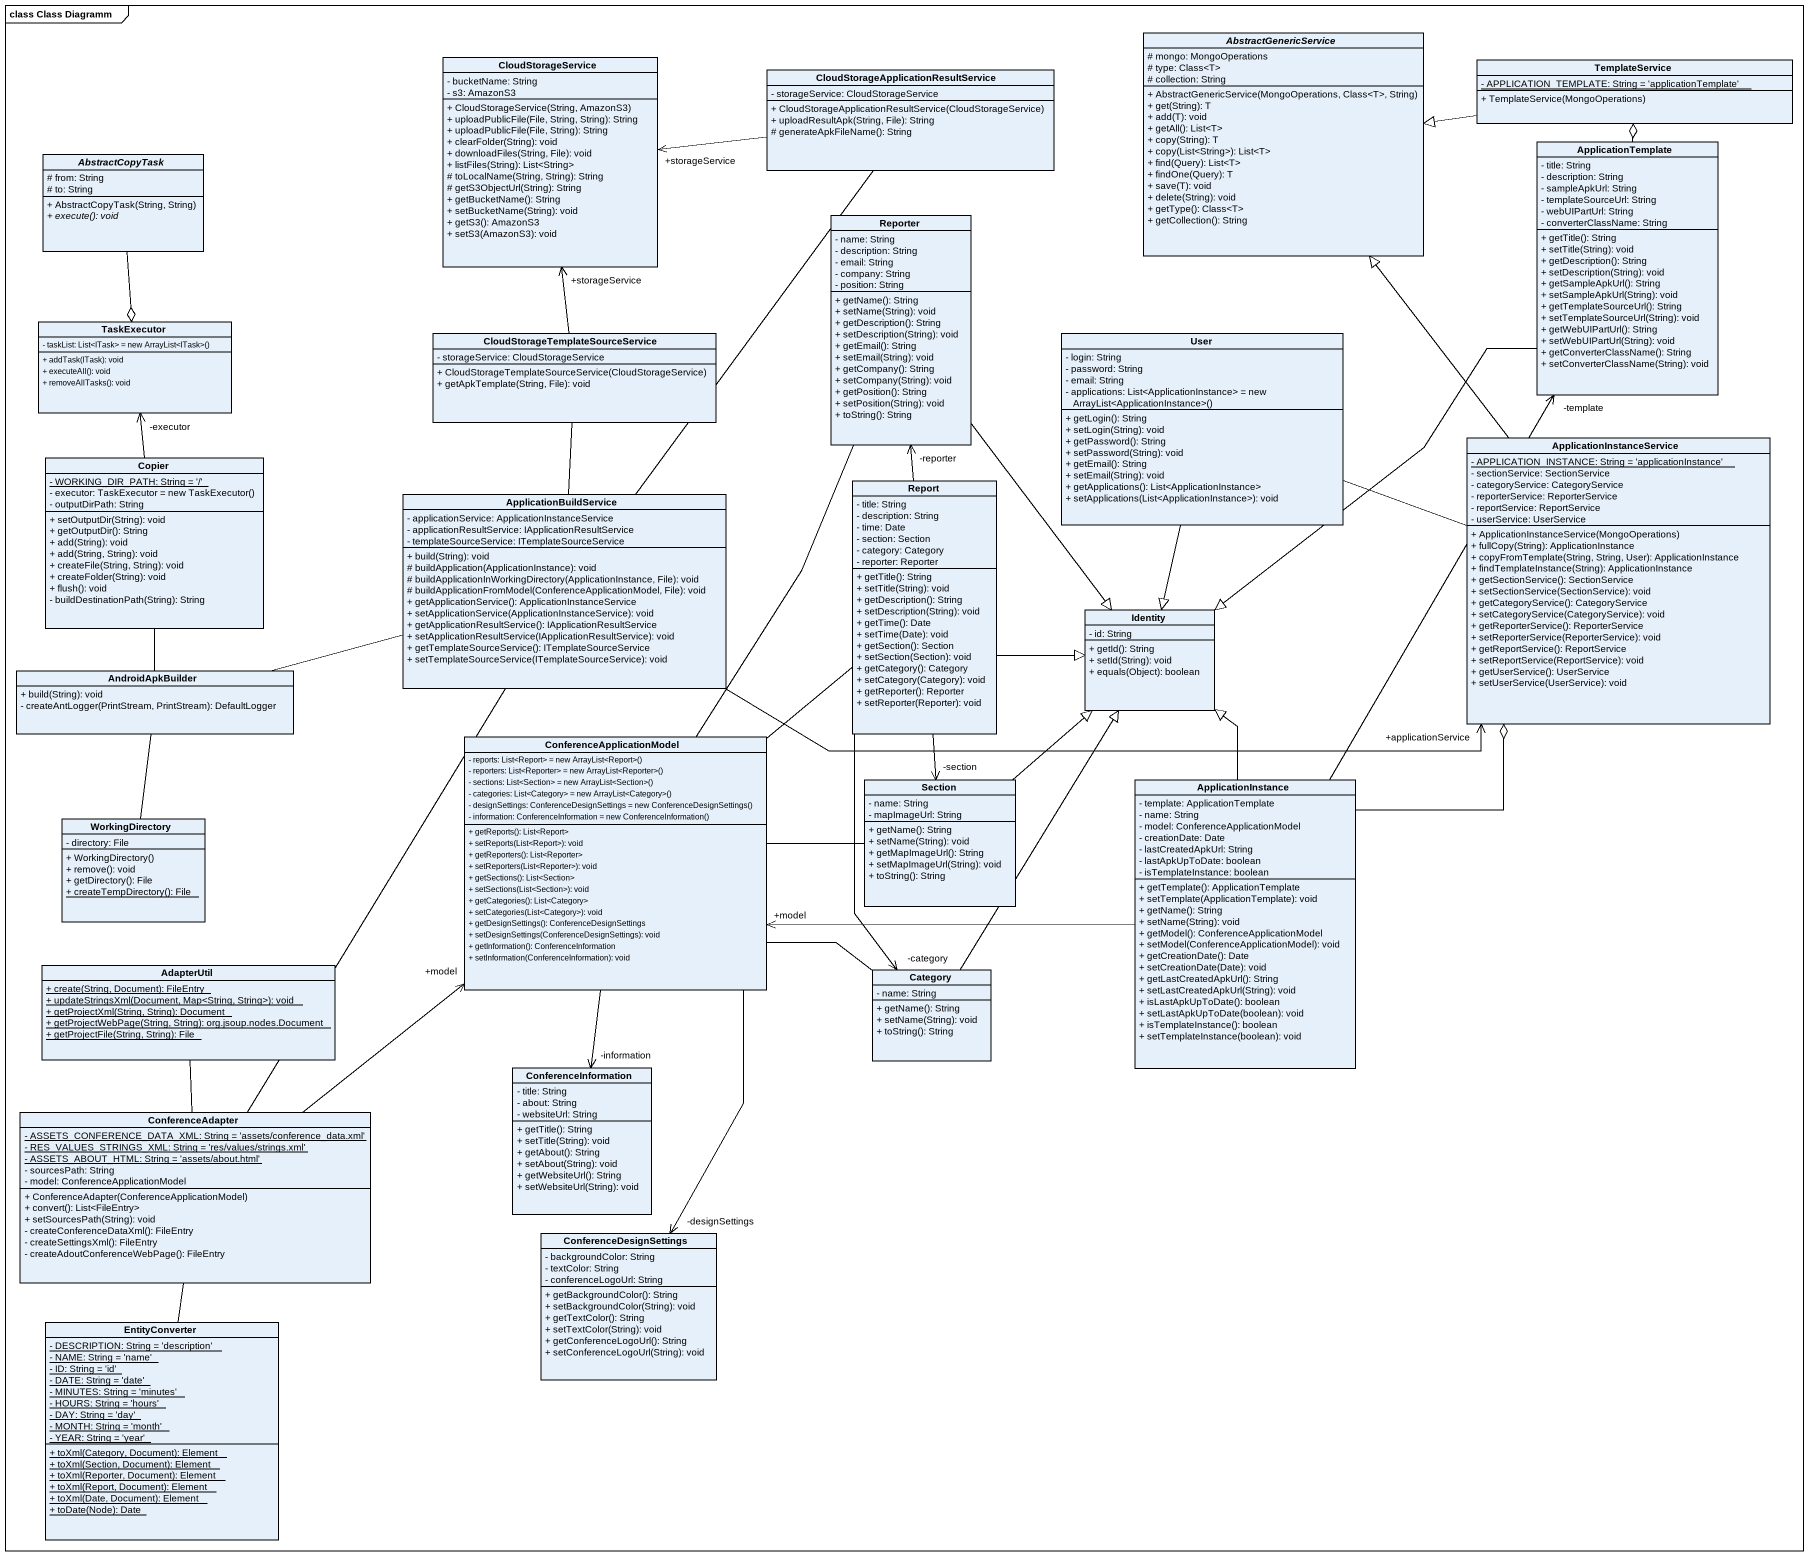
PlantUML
@startuml
mainframe class Class Diagramm
hide circle
hide empty members
skinparam classAttributeIconSize 0
class CloudStorageService {
  - bucketName: String
  - s3: AmazonS3
  + CloudStorageService(String, AmazonS3)
  + uploadPublicFile(File, String, String): String
  + uploadPublicFile(File, String): String
  + clearFolder(String): void
  + downloadFiles(String, File): void
  + listFiles(String): List<String>
  # toLocalName(String, String): String
  # getS3ObjectUrl(String): String
  + getBucketName(): String
  + setBucketName(String): void
  + getS3(): AmazonS3
  + setS3(AmazonS3): void
}
abstract class AbstractGenericService {
  # mongo: MongoOperations
  # type: Class<T>
  # collection: String
  + AbstractGenericService(MongoOperations, Class<T>, String)
  + get(String): T
  + add(T): void
  + getAll(): List<T>
  + copy(String): T
  + copy(List<String>): List<T>
  + find(Query): List<T>
  + findOne(Query): T
  + save(T): void
  + delete(String): void
  + getType(): Class<T>
  + getCollection(): String
}
class TemplateService {
  {static} - APPLICATION_TEMPLATE: String = 'applicationTemplate'
  + TemplateService(MongoOperations)
}
class "CloudStorageApplicationResultService" as CloudStorageApplicationResul {
  - storageService: CloudStorageService
  + CloudStorageApplicationResultService(CloudStorageService)
  + uploadResultApk(String, File): String
  # generateApkFileName(): String
}
class ApplicationTemplate {
  - title: String
  - description: String
  - sampleApkUrl: String
  - templateSourceUrl: String
  - webUIPartUrl: String
  - converterClassName: String
  + getTitle(): String
  + setTitle(String): void
  + getDescription(): String
  + setDescription(String): void
  + getSampleApkUrl(): String
  + setSampleApkUrl(String): void
  + getTemplateSourceUrl(): String
  + setTemplateSourceUrl(String): void
  + getWebUIPartUrl(): String
  + setWebUIPartUrl(String): void
  + getConverterClassName(): String
  + setConverterClassName(String): void
}
abstract class AbstractCopyTask {
  # from: String
  # to: String
  + AbstractCopyTask(String, String)
  {abstract} + execute(): void
}
class Reporter {
  - name: String
  - description: String
  - email: String
  - company: String
  - position: String
  + getName(): String
  + setName(String): void
  + getDescription(): String
  + setDescription(String): void
  + getEmail(): String
  + setEmail(String): void
  + getCompany(): String
  + setCompany(String): void
  + getPosition(): String
  + setPosition(String): void
  + toString(): String
}
class TaskExecutor {
  {field} - taskList: List<ITask> = new ArrayList<ITask>()
  + addTask(ITask): void
  + executeAll(): void
  + removeAllTasks(): void
}
class "CloudStorageTemplateSourceService" as CloudStorageTemplateSourceSe {
  - storageService: CloudStorageService
  + CloudStorageTemplateSourceService(CloudStorageService)
  + getApkTemplate(String, File): void
}
class User {
  - login: String
  - password: String
  - email: String
  {field} - applications: List<ApplicationInstance> = new ArrayList<ApplicationInstance>()
  + getLogin(): String
  + setLogin(String): void
  + getPassword(): String
  + setPassword(String): void
  + getEmail(): String
  + setEmail(String): void
  + getApplications(): List<ApplicationInstance>
  + setApplications(List<ApplicationInstance>): void
}
class Copier {
  {static} - WORKING_DIR_PATH: String = '/'
  {field} - executor: TaskExecutor = new TaskExecutor()
  - outputDirPath: String
  + setOutputDir(String): void
  + getOutputDir(): String
  + add(String): void
  + add(String, String): void
  + createFile(String, String): void
  + createFolder(String): void
  + flush(): void
  - buildDestinationPath(String): String
}
class ApplicationInstanceService {
  {static} - APPLICATION_INSTANCE: String = 'applicationInstance'
  - sectionService: SectionService
  - categoryService: CategoryService
  - reporterService: ReporterService
  - reportService: ReportService
  - userService: UserService
  + ApplicationInstanceService(MongoOperations)
  + fullCopy(String): ApplicationInstance
  + copyFromTemplate(String, String, User): ApplicationInstance
  + findTemplateInstance(String): ApplicationInstance
  + getSectionService(): SectionService
  + setSectionService(SectionService): void
  + getCategoryService(): CategoryService
  + setCategoryService(CategoryService): void
  + getReporterService(): ReporterService
  + setReporterService(ReporterService): void
  + getReportService(): ReportService
  + setReportService(ReportService): void
  + getUserService(): UserService
  + setUserService(UserService): void
}
class ApplicationBuildService {
  - applicationService: ApplicationInstanceService
  - applicationResultService: IApplicationResultService
  - templateSourceService: ITemplateSourceService
  + build(String): void
  # buildApplication(ApplicationInstance): void
  # buildApplicationInWorkingDirectory(ApplicationInstance, File): void
  # buildApplicationFromModel(ConferenceApplicationModel, File): void
  + getApplicationService(): ApplicationInstanceService
  + setApplicationService(ApplicationInstanceService): void
  + getApplicationResultService(): IApplicationResultService
  + setApplicationResultService(IApplicationResultService): void
  + getTemplateSourceService(): ITemplateSourceService
  + setTemplateSourceService(ITemplateSourceService): void
}
class Report {
  - title: String
  - description: String
  - time: Date
  - section: Section
  - category: Category
  - reporter: Reporter
  + getTitle(): String
  + setTitle(String): void
  + getDescription(): String
  + setDescription(String): void
  + getTime(): Date
  + setTime(Date): void
  + getSection(): Section
  + setSection(Section): void
  + getCategory(): Category
  + setCategory(Category): void
  + getReporter(): Reporter
  + setReporter(Reporter): void
}
class Identity {
  - id: String
  + getId(): String
  + setId(String): void
  + equals(Object): boolean
}
class AndroidApkBuilder {
  + build(String): void
  - createAntLogger(PrintStream, PrintStream): DefaultLogger
}
class ConferenceApplicationModel {
  {field} - reports: List<Report> = new ArrayList<Report>()
  {field} - reporters: List<Reporter> = new ArrayList<Reporter>()
  {field} - sections: List<Section> = new ArrayList<Section>()
  {field} - categories: List<Category> = new ArrayList<Category>()
  {field} - designSettings: ConferenceDesignSettings = new ConferenceDesignSettings()
  {field} - information: ConferenceInformation = new ConferenceInformation()
  + getReports(): List<Report>
  + setReports(List<Report>): void
  + getReporters(): List<Reporter>
  + setReporters(List<Reporter>): void
  + getSections(): List<Section>
  + setSections(List<Section>): void
  + getCategories(): List<Category>
  + setCategories(List<Category>): void
  + getDesignSettings(): ConferenceDesignSettings
  + setDesignSettings(ConferenceDesignSettings): void
  + getInformation(): ConferenceInformation
  + setInformation(ConferenceInformation): void
}
class Section {
  - name: String
  - mapImageUrl: String
  + getName(): String
  + setName(String): void
  + getMapImageUrl(): String
  + setMapImageUrl(String): void
  + toString(): String
}
class ApplicationInstance {
  - template: ApplicationTemplate
  - name: String
  - model: ConferenceApplicationModel
  - creationDate: Date
  - lastCreatedApkUrl: String
  - lastApkUpToDate: boolean
  - isTemplateInstance: boolean
  + getTemplate(): ApplicationTemplate
  + setTemplate(ApplicationTemplate): void
  + getName(): String
  + setName(String): void
  + getModel(): ConferenceApplicationModel
  + setModel(ConferenceApplicationModel): void
  + getCreationDate(): Date
  + setCreationDate(Date): void
  + getLastCreatedApkUrl(): String
  + setLastCreatedApkUrl(String): void
  + isLastApkUpToDate(): boolean
  + setLastApkUpToDate(boolean): void
  + isTemplateInstance(): boolean
  + setTemplateInstance(boolean): void
}
class WorkingDirectory {
  - directory: File
  + WorkingDirectory()
  + remove(): void
  + getDirectory(): File
  {static} + createTempDirectory(): File
}
class AdapterUtil {
  {static} + create(String, Document): FileEntry
  {static} + updateStringsXml(Document, Map<String, String>): void
  {static} + getProjectXml(String, String): Document
  {static} + getProjectWebPage(String, String): org.jsoup.nodes.Document
  {static} + getProjectFile(String, String): File
}
class Category {
  - name: String
  + getName(): String
  + setName(String): void
  + toString(): String
}
class ConferenceInformation {
  - title: String
  - about: String
  - websiteUrl: String
  + getTitle(): String
  + setTitle(String): void
  + getAbout(): String
  + setAbout(String): void
  + getWebsiteUrl(): String
  + setWebsiteUrl(String): void
}
class ConferenceAdapter {
  {static} - ASSETS_CONFERENCE_DATA_XML: String = 'assets/conference_data.xml'
  {static} - RES_VALUES_STRINGS_XML: String = 'res/values/strings.xml'
  {static} - ASSETS_ABOUT_HTML: String = 'assets/about.html'
  - sourcesPath: String
  - model: ConferenceApplicationModel
  + ConferenceAdapter(ConferenceApplicationModel)
  + convert(): List<FileEntry>
  + setSourcesPath(String): void
  - createConferenceDataXml(): FileEntry
  - createSettingsXml(): FileEntry
  - createAdoutConferenceWebPage(): FileEntry
}
class ConferenceDesignSettings {
  - backgroundColor: String
  - textColor: String
  - conferenceLogoUrl: String
  + getBackgroundColor(): String
  + setBackgroundColor(String): void
  + getTextColor(): String
  + setTextColor(String): void
  + getConferenceLogoUrl(): String
  + setConferenceLogoUrl(String): void
}
class EntityConverter {
  {static} - DESCRIPTION: String = 'description'
  {static} - NAME: String = 'name'
  {static} - ID: String = 'id'
  {static} - DATE: String = 'date'
  {static} - MINUTES: String = 'minutes'
  {static} - HOURS: String = 'hours'
  {static} - DAY: String = 'day'
  {static} - MONTH: String = 'month'
  {static} - YEAR: String = 'year'
  {static} + toXml(Category, Document): Element
  {static} + toXml(Section, Document): Element
  {static} + toXml(Reporter, Document): Element
  {static} + toXml(Report, Document): Element
  {static} + toXml(Date, Document): Element
  {static} + toDate(Node): Date
}
TemplateService -left-|> AbstractGenericService
CloudStorageApplicationResul -left-> "+storageService" CloudStorageService
ApplicationTemplate -up-o TemplateService
ApplicationTemplate --|> Identity
AbstractCopyTask --o TaskExecutor
Reporter --|> Identity
CloudStorageTemplateSourceSe -up-> "+storageService" CloudStorageService
User --|> Identity
Copier -up-> "-executor" TaskExecutor
ApplicationInstanceService -up-|> AbstractGenericService
ApplicationInstanceService -left- User
ApplicationBuildService -up- CloudStorageApplicationResul
ApplicationBuildService -up- CloudStorageTemplateSourceSe
ApplicationBuildService -right-> "+applicationService" ApplicationInstanceService
ApplicationBuildService -left- AndroidApkBuilder
ApplicationBuildService -- ConferenceAdapter
Report -up-> "-reporter" Reporter
Report -right-|> Identity
Report --> "-section" Section
Report --> "-category" Category
AndroidApkBuilder -up- Copier
AndroidApkBuilder -- WorkingDirectory
ConferenceApplicationModel -up- Reporter
ConferenceApplicationModel -up- Report
ConferenceApplicationModel -right- Section
ConferenceApplicationModel -right- Category
ConferenceApplicationModel --> "-information" ConferenceInformation
ConferenceApplicationModel --> "-designSettings" ConferenceDesignSettings
Section -up-|> Identity
ApplicationInstance -up-> "-template" ApplicationTemplate
ApplicationInstance -up-o ApplicationInstanceService
ApplicationInstance -up-|> Identity
ApplicationInstance -left-> "+model" ConferenceApplicationModel
Category -up-|> Identity
ConferenceAdapter -up-> "+model" ConferenceApplicationModel
ConferenceAdapter -up- AdapterUtil
ConferenceAdapter -- EntityConverter
@enduml
